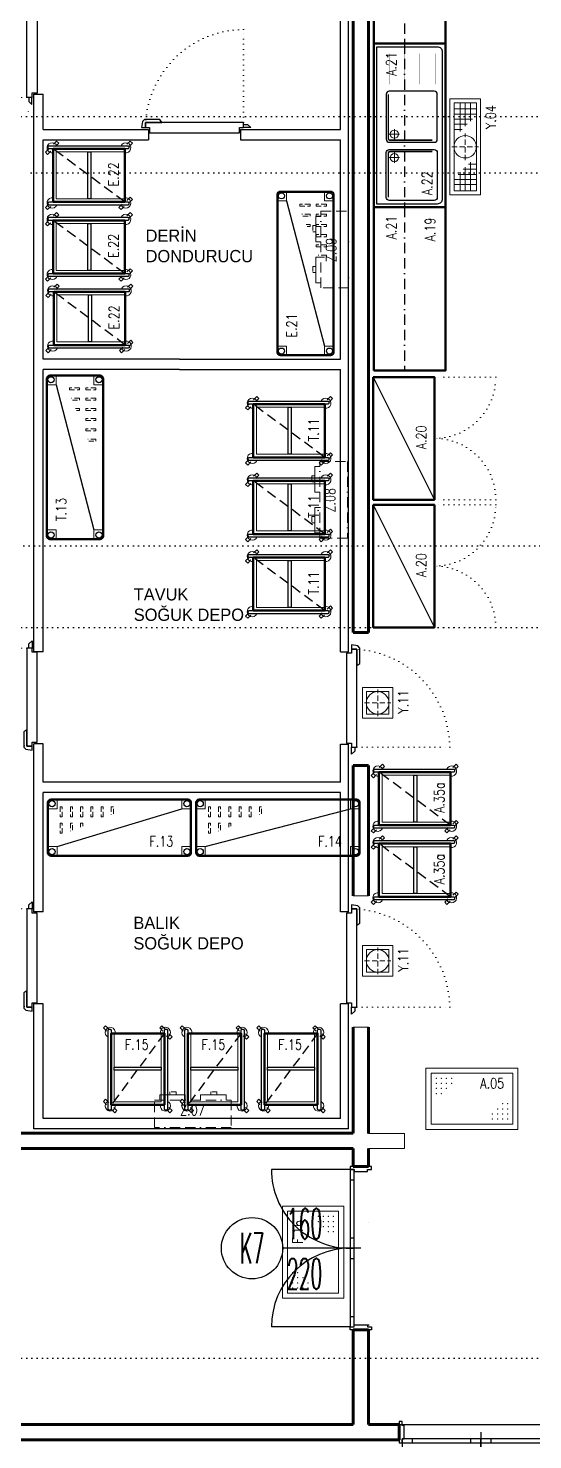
# Model space of a CAD drawing. Extents: x -228812 to 45006, y -308075 to -42938.
# Drawn here: x 31135 to 31629, y -47731 to -46350 of the extents above; entities that cross this region are included whole.
import ezdxf
from ezdxf.enums import TextEntityAlignment as Align

# ---------------------------------------------------------------- set-up
doc = ezdxf.new("R2010")
doc.units = 0
doc.header["$LTSCALE"] = 20
for name, pattern in [('BORDER', [1.75, 0.5, -0.25, 0.5, -0.25, 0, -0.25]), ('DASHED', [0.75, 0.5, -0.25]), ('DASHED2', [0.375, 0.25, -0.125]), ('DOT', [0.25, 0, -0.25]), ('HIDDEN', [0.375, 0.25, -0.125])]:
    doc.linetypes.add(name, pattern=pattern)
doc.layers.get('0').update_dxf_attribs({"linetype": 'CONTINUOUS', "lineweight": 15})
doc.layers.get('DEFPOINTS').update_dxf_attribs({"linetype": 'CONTINUOUS'})
for name, color, linetype, lineweight in [('-DWG_ANA', 7, 'CONTINUOUS', 50), ('-DWG_ANA_1', 7, 'BORDER', 25), ('-DWG_DETAY1', 7, 'CONTINUOUS', 25), ('-DWG_DETAY2', 7, 'CONTINUOUS', 15), ('-DWG_DETAY4', 7, 'DOT', 18), ('-dwg_sdepo', 7, 'BORDER', 9), ('DUVAR', 7, 'CONTINUOUS', 60), ('kapi-acilis', 43, 'DOT', 15), ('NO', 7, 'CONTINUOUS', 30), ('PLAN', 253, 'CONTINUOUS', 15), ('s-depo', 140, 'CONTINUOUS', 25), ('yerizg-a', 7, 'CONTINUOUS', 15), ('yerizg-b', 7, 'CONTINUOUS', 9)]:
    doc.layers.add(name, color=color, linetype=linetype, lineweight=lineweight)
for name, color, linetype in [('BL-A', 1, 'CONTINUOUS'), ('BL-E', 32, 'CONTINUOUS'), ('BL-F', 34, 'CONTINUOUS'), ('BL-T', 23, 'CONTINUOUS'), ('BL-Y', 144, 'CONTINUOUS'), ('BL-Z', 117, 'CONTINUOUS'), ('KAPILAR', 5, 'CONTINUOUS'), ('KIRIS', 9, 'DOT'), ('SDNO', 7, 'CONTINUOUS'), ('YAZI_BLM_1', 7, 'CONTINUOUS'), ('YRNO', 7, 'CONTINUOUS')]:
    doc.layers.add(name, color=color, linetype=linetype)
doc.styles.add('BLM_YAZI', font='stylu.ttf', dxfattribs={"width": 0.8})
doc.styles.add('OLC-50', font='romans.shx', dxfattribs={"width": 0.5, "height": 0.15})
doc.styles.add('ROMANS', font='romans.shx', dxfattribs={"width": 0.8})

# ---------------------------------------------------------------- blocks, each defined once
blk = doc.blocks.new('*U683')
at = {"color": 0}
for p, q in [((-157, 18), (-157, 95)), ((-3, 18), (-3, 95)), ((-147, 18), (-147, 14)), ((-90.1, 18), (-90.1, 14)), ((-70, 18), (-70, 14)), ((-13.1, 18), (-13.1, 14)), ((-80, 7.5), (-80, 7.5))]:
    blk.add_line(p, q, dxfattribs=at)
at = {"color": 0, "linetype": 'DOT', "ltscale": 20}
blk.add_line((-155, 0), (-5, 0), dxfattribs=at)
at = {"color": 16}
blk.add_lwpolyline([(-80, 7.5), (-80, 84)], dxfattribs=at)
at = {"color": 0, "lineweight": -3}
for points in [[(-160, 15), (-160, 18), (-157, 18), (-157, 14), (-155, 14), (-155, 1), (-157, 1), (-157, -3), (-160, -3), (-160, 0)], [(0, 15), (0, 18), (-3, 18), (-3, 14), (-5, 14), (-5, 1), (-3, 1), (-3, -3), (0, -3), (0, 0)]]:
    blk.add_lwpolyline(points, dxfattribs=at)
at = {"color": 0}
for points in [[(-157, 18), (-157, 14), (-80, 14), (-80, 18)], [(-80, 18), (-80, 14), (-3, 14), (-3, 18)]]:
    blk.add_lwpolyline(points, close=True, dxfattribs=at)
at = {"color": 16}
blk.add_circle((-80, 114), 30, dxfattribs=at)
at = {"color": 0}
for centre, start, end in [((-157, 18), 0, 90), ((-3, 18), 90, 180)]:
    blk.add_arc(centre, 77, start, end, dxfattribs=at)
at = {"color": 16, "style": 'OLC-50', "width": 0.45}
blk.add_attdef('POZ', text='', height=30, rotation=270, dxfattribs=at).set_placement((-80, 114), align=Align.MIDDLE_CENTER)
blk.add_attdef('YUK', text='', height=30, rotation=270, dxfattribs=at).set_placement((-90, 80), align=Align.TOP_LEFT)
blk.add_attdef('GEN', text='', height=30, rotation=270, dxfattribs=at).set_placement((-80, 80), align=Align.BOTTOM_LEFT)
at = {"style": 'OLC-50', "width": 0.5, "flags": 1}
for tag, p in [('KABLOK', (-188.3, -83.8)), ('KAMAHKOD', (-83.9, -83.8)), ('KAMAHNO', (-195.2, -120.6)), ('KAMAHAD', (-79.6, -120)), ('DUVKA', (-188.6, -156)), ('KARENK', (-82.6, -154.8)), ('KATIP', (-188.1, -194)), ('KASAMAL', (-83.9, -189.6)), ('KAMAL', (-188.7, -233)), ('KASARENK', (-83.5, -229)), ('MENFEZ', (-190, -268.9)), ('YANGIN', (-84.2, -266.9)), ('ACILYON', (-192.7, -303.5)), ('CEKIT', (-86.3, -303.2)), ('CARPTEK', (-195, -337.4)), ('FOTOSEL', (-86.8, -337.1)), ('PBAR', (-193.2, -371.1)), ('KONTROL', (-87, -371.1))]:
    blk.add_attdef(tag, p, '', height=30, dxfattribs=at)
blk = doc.blocks.new('ATG100')
at = {"layer": '-DWG_ANA', "color": 0, "linetype": 'Continuous'}
blk.add_lwpolyline([(0, 0), (52, 0), (52, -70), (0, -70)], close=True, dxfattribs=at)
at = {"layer": '-DWG_DETAY1', "color": 0, "linetype": 'DASHED'}
blk.add_line((0, -70), (52, 0), dxfattribs=at)
at = {"layer": '-DWG_DETAY1', "color": 0}
for points in [[(-3, -73), (-3, 4, -0.414214), (-2, 5), (-1, 5, -0.414214), (0, 4), (0, -73, -0.414214), (-1, -74), (-2, -74, -0.414214)], [(52, -73), (52, 4, -0.414214), (53, 5), (54, 5, -0.414214), (55, 4), (55, -73, -0.414214), (54, -74), (53, -74, -0.414214)]]:
    blk.add_lwpolyline(points, format="xyb", close=True, dxfattribs=at)
blk.add_lwpolyline([(3, -34), (49, -34), (49, -37), (3, -37)], close=True, dxfattribs=at)
at = {"layer": '-DWG_DETAY2', "color": 0, "linetype": 'HIDDEN'}
for points in [[(-4.4, 2.4), (-7.5, 5.5), (-5.4, 7.6), (-2.2, 4.5)], [(49.6, 2.4), (46.5, 5.5), (48.6, 7.6), (51.8, 4.5)], [(54.4, -2.4), (57.5, -5.5), (59.6, -3.4), (56.5, -0.2)], [(-4.4, -69.6), (-7.5, -66.5), (-5.4, -64.4), (-2.2, -67.5)], [(-0.6, -74.4), (2.5, -77.5), (4.6, -75.4), (1.5, -72.2)], [(54.4, -74.4), (57.5, -77.5), (59.6, -75.4), (56.5, -72.2)]]:
    blk.add_lwpolyline(points, dxfattribs=at)
at = {"layer": '-DWG_DETAY2', "color": 0}
blk.add_lwpolyline([(49, -70), (49, -3), (3, -3), (3, -70)], dxfattribs=at)
for centre, start, end in [((-1, 1), 348.463, 246.4218), ((53, 1), 293.5782, 191.537), ((-1, -71), 113.5782, 11.537), ((53, -71), 168.463, 66.4218)]:
    blk.add_arc(centre, 5, start, end, dxfattribs=at)
at = {"layer": 'NO', "linetype": 'Continuous', "style": 'ROMANS', "width": 0.8}
blk.add_attdef('NO', text='', height=10, dxfattribs=at).set_placement((27, -59), align=Align.MIDDLE)
blk = doc.blocks.new('jd-td')
at = {"layer": 'YAZI_BLM_1', "style": 'BLM_YAZI'}
for s, p in [('DERİN', (0, 20)), ('DONDURUCU', (0, 0))]:
    blk.add_text(s, height=12, dxfattribs=at).set_placement(p)
blk = doc.blocks.new('IDP166')
at = {"layer": '-DWG_ANA', "color": 0}
blk.add_lwpolyline([(3, 0), (157, 0, -0.414214), (160, -3), (160, -52, -0.414214), (157, -55), (3, -55, -0.414214), (0, -52), (0, -3, -0.414214)], format="xyb", close=True, dxfattribs=at)
at = {"layer": '-DWG_DETAY1', "color": 0}
blk.add_lwpolyline([(9, -46), (151, -9)], dxfattribs=at)
for centre in [(4, -4), (156, -4), (4, -51), (156, -51)]:
    blk.add_circle(centre, 3, dxfattribs=at)
at = {"layer": '-DWG_DETAY2', "color": 0, "linetype": 'Continuous'}
for points in [[(0, -9), (9, -9), (9, 0)], [(151, 0), (151, -9), (160, -9)], [(0, -46), (9, -46), (9, -55)], [(160, -46), (151, -46), (151, -55)]]:
    blk.add_lwpolyline(points, dxfattribs=at)
at = {"layer": '-DWG_DETAY2', "color": 0, "linetype": 'HIDDEN'}
for points in [[(12, -7), (12, -17), (14, -17), (14, -7)], [(22, -7), (22, -17), (24, -17), (24, -7)], [(32, -7), (32, -17), (34, -17), (34, -7)], [(42, -7), (42, -17), (44, -17), (44, -7)], [(52, -7), (52, -17), (54, -17), (54, -7)], [(12, -23), (12, -33), (14, -33), (14, -23)]]:
    blk.add_lwpolyline(points, close=True, dxfattribs=at)
for points in [[(64, -14), (64, -7), (62, -7), (62, -15)], [(24, -30), (24, -23), (22, -23), (22, -31)], [(34, -26), (34, -23), (32, -23), (32, -27)]]:
    blk.add_lwpolyline(points, dxfattribs=at)
at = {"layer": 'NO', "linetype": 'Continuous', "style": 'ROMANS', "width": 0.8}
blk.add_attdef('NO', text='', height=10, dxfattribs=at).set_placement((131, -41), align=Align.MIDDLE)
blk = doc.blocks.new('jd-tst')
at = {"layer": 'YAZI_BLM_1', "style": 'BLM_YAZI'}
for s, p in [('TAVUK', (0, 20)), ('SOĞUK DEPO', (0, 0))]:
    blk.add_text(s, height=12, dxfattribs=at).set_placement(p)
blk = doc.blocks.new('IDP166-K')
at = {"layer": '-DWG_ANA', "color": 0}
blk.add_lwpolyline([(3, 0), (157, 0, -0.414214), (160, -3), (160, -52, -0.414214), (157, -55), (3, -55, -0.414214), (0, -52), (0, -3, -0.414214)], format="xyb", close=True, dxfattribs=at)
at = {"layer": '-DWG_DETAY1', "color": 0}
blk.add_lwpolyline([(9, -46), (151, -9)], dxfattribs=at)
for centre in [(4, -4), (156, -4), (4, -51), (156, -51)]:
    blk.add_circle(centre, 3, dxfattribs=at)
at = {"layer": '-DWG_DETAY2', "color": 0, "linetype": 'Continuous'}
for points in [[(0, -9), (9, -9), (9, 0)], [(151, 0), (151, -9), (160, -9)], [(0, -46), (9, -46), (9, -55)], [(160, -46), (151, -46), (151, -55)]]:
    blk.add_lwpolyline(points, dxfattribs=at)
at = {"layer": '-DWG_DETAY2', "color": 0, "linetype": 'HIDDEN'}
for points in [[(12, -7), (12, -17), (14, -17), (14, -7)], [(22, -7), (22, -17), (24, -17), (24, -7)], [(32, -7), (32, -17), (34, -17), (34, -7)], [(42, -7), (42, -17), (44, -17), (44, -7)], [(52, -7), (52, -17), (54, -17), (54, -7)], [(12, -23), (12, -33), (14, -33), (14, -23)]]:
    blk.add_lwpolyline(points, close=True, dxfattribs=at)
for points in [[(64, -14), (64, -7), (62, -7), (62, -15)], [(24, -30), (24, -23), (22, -23), (22, -31)], [(34, -26), (34, -23), (32, -23), (32, -27)]]:
    blk.add_lwpolyline(points, dxfattribs=at)
at = {"layer": 'NO', "linetype": 'Continuous', "style": 'ROMANS', "width": 0.8}
blk.add_attdef('NO', text='', height=10, dxfattribs=at).set_placement((131, -41), align=Align.MIDDLE)
blk = doc.blocks.new('IDP146-K')
at = {"layer": '-DWG_ANA', "color": 0}
blk.add_lwpolyline([(3, 0), (137, 0, -0.414214), (140, -3), (140, -52, -0.414214), (137, -55), (3, -55, -0.414214), (0, -52), (0, -3, -0.414214)], format="xyb", close=True, dxfattribs=at)
at = {"layer": '-DWG_DETAY1', "color": 0}
blk.add_lwpolyline([(9, -46), (131, -9)], dxfattribs=at)
for centre in [(4, -4), (136, -4), (4, -51), (136, -51)]:
    blk.add_circle(centre, 3, dxfattribs=at)
at = {"layer": '-DWG_DETAY2', "color": 0, "linetype": 'Continuous'}
for points in [[(0, -9), (9, -9), (9, 0)], [(131, 0), (131, -9), (140, -9)], [(0, -46), (9, -46), (9, -55)], [(140, -46), (131, -46), (131, -55)]]:
    blk.add_lwpolyline(points, dxfattribs=at)
at = {"layer": '-DWG_DETAY2', "color": 0, "linetype": 'HIDDEN'}
for points in [[(12, -7), (12, -17), (14, -17), (14, -7)], [(22, -7), (22, -17), (24, -17), (24, -7)], [(32, -7), (32, -17), (34, -17), (34, -7)], [(42, -7), (42, -17), (44, -17), (44, -7)], [(52, -7), (52, -17), (54, -17), (54, -7)], [(12, -23), (12, -33), (14, -33), (14, -23)]]:
    blk.add_lwpolyline(points, close=True, dxfattribs=at)
for points in [[(64, -14), (64, -7), (62, -7), (62, -15)], [(24, -30), (24, -23), (22, -23), (22, -31)], [(34, -26), (34, -23), (32, -23), (32, -27)]]:
    blk.add_lwpolyline(points, dxfattribs=at)
at = {"layer": 'NO', "linetype": 'Continuous', "style": 'ROMANS', "width": 0.8}
blk.add_attdef('NO', text='', height=10, dxfattribs=at).set_placement((111, -41), align=Align.MIDDLE)
blk = doc.blocks.new('Y-SIFON')
at = {"layer": 'yerizg-a', "color": 0, "linetype": 'Continuous'}
blk.add_circle((0, 0), 11, dxfattribs=at)
at = {"layer": 'yerizg-b', "color": 0, "linetype": 'DASHED2'}
for points in [[(-13, 0), (13, 0)], [(0, 13), (0, -13)]]:
    blk.add_lwpolyline(points, dxfattribs=at)
blk = doc.blocks.new('1BS-YK33A')
at = {"layer": 'yerizg-a', "color": 0}
blk.add_lwpolyline([(0, 0), (30, 0), (30, -30), (0, -30)], close=True, dxfattribs=at)
at = {"layer": 'yerizg-b', "color": 0}
blk.add_lwpolyline([(4, -4), (26, -4), (26, -26), (4, -26)], close=True, dxfattribs=at)
at = {"layer": 'PLAN', "color": 0, "linetype": 'Continuous'}
blk.add_blockref('Y-SIFON', (15, -15), dxfattribs=at)
at = {"layer": 'YRNO', "linetype": 'Continuous', "style": 'ROMANS', "width": 0.8}
blk.add_attdef('YRNO', text='', height=10, dxfattribs=at).set_placement((16, -40), align=Align.MIDDLE)
blk = doc.blocks.new('jd-tsf')
at = {"layer": 'YAZI_BLM_1', "style": 'BLM_YAZI'}
for s, p in [('BALIK', (0, 20)), ('SOĞUK DEPO', (0, 0))]:
    blk.add_text(s, height=12, dxfattribs=at).set_placement(p)
blk = doc.blocks.new('1YB-E90')
at = {"layer": 'yerizg-a', "color": 0}
blk.add_lwpolyline([(0, 0), (90, 0), (90, -60), (0, -60)], close=True, dxfattribs=at)
at = {"layer": 'yerizg-b', "color": 0}
blk.add_lwpolyline([(5, -5), (85, -5), (85, -55), (5, -55)], close=True, dxfattribs=at)
at = {"layer": 'yerizg-b', "color": 0, "linetype": 'Continuous'}
for p in [(10, -10), (15, -10), (20, -10), (25, -10), (10, -15), (10, -20), (10, -25), (15, -15), (15, -20), (15, -25), (20, -15), (20, -20), (25, -15), (70, -40), (75, -35), (75, -40), (80, -35), (80, -40), (65, -45), (65, -50), (70, -45), (70, -50), (75, -45), (75, -50), (80, -45), (80, -50)]:
    blk.add_point(p, dxfattribs=at)
at = {"layer": 'NO', "linetype": 'Continuous', "style": 'ROMANS', "width": 0.8}
blk.add_attdef('NO', text='', height=10, dxfattribs=at).set_placement((25.2, -45), align=Align.MIDDLE)
blk = doc.blocks.new('E_160')
at = {"layer": '-DWG_ANA', "color": 0}
blk.add_lwpolyline([(0, -70), (0, 0), (160, 0), (160, -70)], close=True, dxfattribs=at)
at = {"layer": '-DWG_DETAY1', "color": 0}
blk.add_lwpolyline([(3, -62), (3, -3), (157, -3), (157, -62, -0.414214), (152, -67), (8, -67, -0.414214)], format="xyb", close=True, dxfattribs=at)
blk = doc.blocks.new('EK_55R')
at = {"layer": '-DWG_DETAY1', "color": 0}
blk.add_lwpolyline([(22, -7), (-22, -7, 0.414214), (-25, -10), (-25, -54, 0.414214), (-22, -57), (22, -57, 0.414214), (25, -54), (25, -10, 0.414214)], format="xyb", close=True, dxfattribs=at)
at = {"layer": '-DWG_DETAY2', "color": 0, "const_width": 1.5}
blk.add_lwpolyline([(-20, -9), (21, -9, -0.414214), (23, -11), (23, -54)], format="xyb", dxfattribs=at)
at = {"layer": '-DWG_DETAY2', "color": 0}
for points in [[(17, -10), (17, -20)], [(22, -15), (12, -15)]]:
    blk.add_lwpolyline(points, dxfattribs=at)
blk.add_circle((17, -15), 4, dxfattribs=at)
blk = doc.blocks.new('EK_55L')
at = {"layer": '-DWG_DETAY1', "color": 0}
blk.add_lwpolyline([(-22, -7), (22, -7, -0.414214), (25, -10), (25, -54, -0.414214), (22, -57), (-22, -57, -0.414214), (-25, -54), (-25, -10, -0.414214)], format="xyb", close=True, dxfattribs=at)
at = {"layer": '-DWG_DETAY2', "color": 0, "const_width": 1.5}
blk.add_lwpolyline([(20, -9), (-21, -9, 0.414214), (-23, -11), (-23, -54)], format="xyb", dxfattribs=at)
at = {"layer": '-DWG_DETAY2', "color": 0}
for points in [[(-17, -10), (-17, -20)], [(-22, -15), (-12, -15)]]:
    blk.add_lwpolyline(points, dxfattribs=at)
blk.add_circle((-17, -15), 4, dxfattribs=at)
blk = doc.blocks.new('E2N160L')
at = {"layer": '-DWG_DETAY1', "color": 0, "const_width": 0.1}
for points in [[(120, -15), (150, -15, -0.552285)], [(120, -20), (150, -20, -0.552285)], [(120, -25), (150, -25, -0.552285)], [(120, -30), (150, -30, -0.552285)], [(120, -35), (150, -35, -0.552285)], [(120, -40), (150, -40, -0.552285)], [(120, -45), (150, -45, -0.552285)], [(120, -50), (150, -50, -0.552285)], [(120, -55), (150, -55, -0.552285)], [(120, -60), (150, -60, -0.552285)]]:
    blk.add_lwpolyline(points, format="xyb", dxfattribs=at)
at = {"layer": '-DWG_DETAY1', "color": 0, "linetype": 'Continuous'}
for name, p, rotation in [('EK_55L', (63.4, -37.1), 270), ('EK_55R', (56.4, -37.1), 90)]:
    blk.add_blockref(name, p, dxfattribs=dict(at, rotation=rotation))
at = {"layer": 'PLAN', "color": 0, "linetype": 'Continuous'}
blk.add_blockref('E_160', (0, 0), dxfattribs=at)
at = {"layer": 'NO', "linetype": 'Continuous', "style": 'ROMANS', "width": 0.8}
blk.add_attdef('NO', text='', height=10, dxfattribs=at).set_placement((23.3, -52.1), align=Align.MIDDLE)
blk = doc.blocks.new('RRN163')
at = {"layer": '-DWG_ANA_1', "color": 0}
blk.add_lwpolyline([(0, -30), (0, 0), (160, 0), (160, -30)], close=True, dxfattribs=at)
at = {"layer": 'NO', "linetype": 'Continuous', "style": 'ROMANS', "width": 0.8}
blk.add_attdef('NO', text='', height=10, dxfattribs=at).set_placement((140, -17), align=Align.MIDDLE)
blk = doc.blocks.new('RMD126')
at = {"layer": '-DWG_ANA', "color": 0}
blk.add_lwpolyline([(120, 0), (120, -60), (0, -60), (0, 0), (120, 0)], dxfattribs=at)
at = {"layer": '-DWG_DETAY1', "color": 0}
blk.add_lwpolyline([(120, 0), (0, -60)], dxfattribs=at)
at = {"layer": '-DWG_DETAY4', "color": 0}
for points in [[(0, -120), (0, -60)], [(120, -120), (120, -60)]]:
    blk.add_lwpolyline(points, dxfattribs=at)
for centre, start, end in [((0, -60), 270, 0), ((120, -60), 180, 270)]:
    blk.add_arc(centre, 60, start, end, dxfattribs=at)
at = {"layer": 'NO', "linetype": 'Continuous', "style": 'ROMANS', "width": 0.8}
blk.add_attdef('NO', text='', height=10, dxfattribs=at).set_placement((61, -47), align=Align.MIDDLE)
blk = doc.blocks.new('TCN160-S')
at = {"layer": '-DWG_ANA', "color": 0}
blk.add_lwpolyline([(0, 0), (160, 0), (160, -70), (0, -70)], close=True, dxfattribs=at)
at = {"layer": 'NO', "linetype": 'Continuous', "style": 'ROMANS', "width": 0.8}
blk.add_attdef('NO', text='', height=10, dxfattribs=at).set_placement((138, -55), align=Align.MIDDLE)
blk = doc.blocks.new('1BS-SYK39A')
at = {"layer": 'yerizg-a', "color": 0}
blk.add_lwpolyline([(0, 0), (94, 0), (94, -30), (0, -30)], close=True, dxfattribs=at)
at = {"layer": 'yerizg-b', "color": 0}
for p, q in [((4, -10), (22, -10)), ((10, -26), (10, -4)), ((15, -4), (15, -26)), ((20, -26), (20, -8)), ((25, -26), (25, -13)), ((90, -10), (62, -10)), ((64, -4), (64, -12)), ((69, -4), (69, -17)), ((74, -4), (74, -22)), ((79, -26), (79, -4)), ((84, -4), (84, -26)), ((4, -15), (27, -15)), ((4, -20), (32, -20)), ((30, -26), (30, -18)), ((90, -15), (67, -15)), ((90, -20), (72, -20))]:
    blk.add_line(p, q, dxfattribs=at)
blk.add_lwpolyline([(4, -4), (90, -4), (90, -26), (4, -26)], close=True, dxfattribs=at)
at = {"layer": 'PLAN', "color": 0, "linetype": 'Continuous'}
blk.add_blockref('Y-SIFON', (47, -15), dxfattribs=at)
at = {"layer": 'YRNO', "linetype": 'Continuous', "style": 'ROMANS', "width": 0.8}
blk.add_attdef('YRNO', text='', height=10, dxfattribs=at).set_placement((76, -40), align=Align.MIDDLE)
blk = doc.blocks.new('J-KS09l')
at = {"layer": 'kapi-acilis', "linetype": 'DOT'}
blk.add_lwpolyline([(-3, 11), (-3, 107)], dxfattribs=at)
blk.add_arc((-4.2, 9.8), 97.2, 0.6814, 89.3186, dxfattribs=at)
at = {"layer": 's-depo', "linetype": 'Continuous'}
for points in [[(-3, 14), (-7, 14), (-10, 11), (-3, 11)], [(1, 11), (-3, 11), (-3, 16), (93, 16), (93, 11), (89, 11), (89, 6), (1, 6), (1, 11)], [(77, 16), (79, 19), (94, 19), (96, 17), (97, 11), (93, 11), (93, 16)]]:
    blk.add_lwpolyline(points, close=True, dxfattribs=at)
blk = doc.blocks.new('J-KS09r')
at = {"layer": 'kapi-acilis', "linetype": 'DOT'}
blk.add_lwpolyline([(3, 11), (3, 107)], dxfattribs=at)
blk.add_arc((4.2, 9.8), 97.2, 90.6814, 179.3186, dxfattribs=at)
at = {"layer": 's-depo', "linetype": 'Continuous'}
for points in [[(-77, 16), (-79, 19), (-94, 19), (-96, 17), (-97, 11), (-93, 11), (-93, 16)], [(-1, 11), (3, 11), (3, 16), (-93, 16), (-93, 11), (-89, 11), (-89, 6), (-1, 6), (-1, 11)], [(3, 14), (7, 14), (10, 11), (3, 11)]]:
    blk.add_lwpolyline(points, close=True, dxfattribs=at)
blk = doc.blocks.new('1br-pc1nh')
at = {"layer": '-dwg_sdepo', "color": 0, "lineweight": 0}
blk.add_lwpolyline([(75, -27), (0, -27), (0, 0), (75, 0)], close=True, dxfattribs=at)
for points in [[(5, -27), (5, -32), (30, -32), (30, -27)], [(45, -27), (45, -32), (70, -32), (70, -27)], [(22.9, -32), (12.9, -32)]]:
    blk.add_lwpolyline(points, dxfattribs=at)
at = {"layer": '-dwg_sdepo', "color": 0, "linetype": 'DASHED2'}
for points in [[(14, -32), (14, -35), (20, -35), (20, -32)], [(54, -32), (54, -35), (60, -35), (60, -32)]]:
    blk.add_lwpolyline(points, close=True, dxfattribs=at)
at = {"layer": 'SDNO', "linetype": 'Continuous', "style": 'ROMANS', "width": 0.8}
blk.add_attdef('SDNO', text='', height=10, dxfattribs=at).set_placement((38, -17), align=Align.MIDDLE)

msp = doc.modelspace()

# ---------------------------------------------------------------- linework, layer by layer
at = {"linetype": 'Continuous'}
for p, q in [((31452.874, -47199.207), (31467.874, -47199.207)), ((31452.874, -47327.559), (31467.874, -47327.559)), ((31467.874, -47431.699), (31503.113, -47431.699)), ((31503.113, -47431.699), (31503.113, -47446.443)), ((31467.874, -47446.443), (31503.113, -47446.443))]:
    msp.add_line(p, q, dxfattribs=at)
at = {"layer": 'DEFPOINTS', "linetype": 'Continuous'}
for p, q in [((31467.874, -45206.5), (31467.874, -46941.403)), ((31134.874, -46431.012, 0), (31134.874, -46431.5, 0)), ((31467.874, -47071.5), (31467.874, -47199.207)), ((31467.874, -47716.5), (31667.874, -47716.5))]:
    msp.add_line(p, q, dxfattribs=at)
msp.add_lwpolyline([(31467.874, -47071.5), (31467.874, -47199.207)], dxfattribs=at)
at = {"layer": 'DUVAR', "color": 2}
for p, q in [((31467.874, -46941.403, 0), (31467.874, -46001.5)), ((31452.874, -46941.403, 0), (31452.874, -46036.5, 0)), ((31452.874, -46941.403), (31467.874, -46941.403)), ((31452.874, -47199.207, 0), (31452.874, -47071.5, 0)), ((31452.874, -47071.5, 0), (31467.874, -47071.5, 0)), ((31467.874, -47199.207, 0), (31467.874, -47071.5, 0)), ((31452.874, -47431.5, 0), (31452.874, -47327.559, 0)), ((31467.874, -47431.699, 0), (31467.874, -47327.559, 0)), ((31467.874, -47464, 0), (31467.874, -47446.443, 0)), ((31452.874, -47464, 0), (31467.874, -47464, 0)), ((31452.874, -47624, 0), (31467.874, -47624, 0))]:
    msp.add_line(p, q, dxfattribs=at)
at = {"layer": 'DUVAR', "color": 2, "ltscale": 0.5}
for p, q in [((31452.874, -47431.5, 0), (30512.874, -47431.5)), ((31452.874, -47446.5, 0), (30497.874, -47446.5, 0)), ((31452.874, -47464, 0), (31452.874, -47446.5, 0)), ((31452.874, -47716.5, 0), (31452.874, -47624, 0)), ((31467.874, -47716.5, 0), (31467.874, -47624, 0))]:
    msp.add_line(p, q, dxfattribs=at)
at = {"layer": 'DUVAR', "color": 2}
for points in [[(31452.874, -47716.5), (30882.874, -47716.5)], [(31497.874, -47716.5), (31497.874, -47731.5), (31112.874, -47731.5)], [(31497.874, -47716.5), (31467.874, -47716.5)]]:
    msp.add_lwpolyline(points, dxfattribs=at)
at = {"layer": 'KAPILAR', "color": 5, "elevation": 0}
msp.add_lwpolyline([(31134.874, -46431.012), (31134.874, -46431.5)], dxfattribs=at)
at = {"layer": 'KIRIS', "color": 251}
for p, q in [((31117.874, -46436.5), (31672.874, -46436.5)), ((31137.874, -46491.5), (31692.874, -46491.5)), ((31089.911, -46856.5), (31644.911, -46856.5)), ((31112.874, -46936.5), (31667.874, -46936.5)), ((31107.874, -47651.5), (31667.874, -47651.5))]:
    msp.add_line(p, q, dxfattribs=at)
at = {"layer": 's-depo'}
for p, q in [((31448.34, -46960.345), (31448.34, -46040.025)), ((31440.34, -46449.078), (31440.34, -46050.025)), ((31140.212, -46414.607), (31149.581, -46414.607)), ((31140.212, -46960.326, 0), (31140.212, -46414.607, 0)), ((31149.581, -46449.078), (31149.581, -46414.607)), ((31149.581, -46449.078), (31252.563, -46449.078)), ((31149.581, -46459.078), (31252.563, -46459.078)), ((31149.581, -46673.826), (31149.581, -46459.078)), ((31342.563, -46449.078), (31440.34, -46449.078)), ((31342.563, -46459.078), (31440.34, -46459.078)), ((31440.34, -46673.826), (31440.34, -46459.078)), ((31282.823, -46673.826), (31149.581, -46673.826)), ((31282.823, -46673.826), (31440.34, -46673.826)), ((31282.823, -46683.826), (31149.581, -46683.826)), ((31149.581, -46693.826), (31149.581, -46683.826)), ((31149.581, -46960.326), (31149.581, -46683.826)), ((31282.823, -46683.826), (31440.34, -46683.826)), ((31440.34, -46693.826), (31440.34, -46683.826)), ((31440.34, -46960.345), (31440.34, -46683.826)), ((31149.581, -46960.326, 0), (31140.212, -46960.326, 0)), ((31149.581, -47050.326, 0), (31140.212, -47050.326, 0)), ((31140.212, -47214.943, 0), (31140.212, -47050.326, 0)), ((31149.581, -47087.847), (31149.581, -47050.326)), ((31440.34, -47087.847), (31440.34, -47050.566)), ((31448.34, -47214.943), (31448.34, -47050.566)), ((31440.34, -47087.847, 0), (31149.581, -47087.847, 0)), ((31149.581, -47107.974), (31149.581, -47097.847)), ((31440.34, -47097.847, 0), (31149.581, -47097.847, 0)), ((31149.581, -47214.943), (31149.581, -47097.847)), ((31440.34, -47107.974), (31440.34, -47097.847)), ((31440.34, -47214.943), (31440.34, -47097.847)), ((31149.581, -47214.943, 0), (31140.212, -47214.943, 0)), ((31448.34, -47214.943, 0), (31440.34, -47214.943, 0)), ((31140.212, -47427.102, 0), (31140.212, -47304.943, 0)), ((31149.581, -47304.943, 0), (31140.212, -47304.943, 0)), ((31149.581, -47417.102), (31149.581, -47304.943)), ((31440.34, -47417.102), (31440.34, -47304.943)), ((31448.34, -47304.943, 0), (31440.34, -47304.943, 0)), ((31448.34, -47427.102), (31448.34, -47304.943)), ((31448.34, -47427.102, 0), (31140.212, -47427.102, 0)), ((31440.34, -47417.102, 0), (31149.581, -47417.102, 0))]:
    msp.add_line(p, q, dxfattribs=at)
at = {"layer": 's-depo', "linetype": 'Continuous'}
for p, q in [((31252.563, -46449.078), (31252.563, -46459.078)), ((31342.563, -46449.078), (31342.563, -46459.078)), ((31440.34, -46960.345), (31448.34, -46960.345)), ((31440.34, -47050.566), (31448.34, -47050.566))]:
    msp.add_line(p, q, dxfattribs=at)

# ---------------------------------------------------------------- block references
at = {"linetype": 'Continuous'}
for name, p, rotation in [('J-KS09l', (31149.517, -46414.607), 90), ('J-KS09r', (31149.581, -46959.612), 90), ('J-KS09r', (31440.34, -47050.566), 270), ('J-KS09r', (31149.581, -47214.943, 0), 90), ('J-KS09r', (31440.344, -47304.943, 0), 270)]:
    msp.add_blockref(name, p, dxfattribs=dict(at, rotation=rotation))
for name, p in [('J-KS09r', (31342.563, -46458.252)), ('jd-td', (31249.728, -46578.991)), ('jd-tst', (31238.113, -46930)), ('jd-tsf', (31237.807, -47251.587))]:
    msp.add_blockref(name, p, dxfattribs=at)
at = {"layer": 'BL-A', "linetype": 'Continuous', "rotation": 90}
for name, p, values in [('RRN163', (31473.113, -46365), {'NO': 'A.21'}), ('TCN160-S', (31473.113, -46365), {'NO': 'A.19'}), ('E2N160L', (31473.113, -46525), {'NO': 'A.22'}), ('RRN163', (31473.113, -46525), {'NO': 'A.21'}), ('RRN163', (31473.113, -46685), {'NO': 'A.21'}), ('TCN160-S', (31473.113, -46685), {'NO': 'A.19'}), ('RMD126', (31472.456, -46811.454), {'NO': 'A.20'}), ('RMD126', (31472.456, -46936.454), {'NO': 'A.20'}), ('ATG100', (31478.113, -47130), {'NO': 'A.35a'}), ('ATG100', (31478.113, -47200), {'NO': 'A.35a'})]:
    msp.add_blockref(name, p, dxfattribs=at).add_auto_attribs(values)
at = {"layer": 'BL-A', "linetype": 'Continuous'}
ref = msp.add_blockref('1YB-E90', (31614.131, -47427.668), dxfattribs=dict(at, rotation=180))
ref.add_attrib('NO', 'A.05', dxfattribs={"layer": 'NO', "linetype": 'Continuous', "height": 10, "style": 'ROMANS', "width": 0.8}).set_placement((31588.927, -47382.668), align=Align.MIDDLE)
at = {"layer": 'BL-E', "linetype": 'Continuous', "rotation": 90}
for p in [(31159.273, -46520), (31159.273, -46590), (31159.793, -46660)]:
    msp.add_blockref('ATG100', p, dxfattribs=at).add_auto_attribs({'NO': 'E.22'})
at = {"layer": 'BL-E', "linetype": 'Continuous'}
ref = msp.add_blockref('IDP166-K', (31433.705, -46510), dxfattribs=dict(at, rotation=270))
ref.add_attrib('NO', 'E.21', dxfattribs={"layer": 'NO', "linetype": 'Continuous', "height": 10, "rotation": 90, "style": 'ROMANS', "width": 0.8}).set_placement((31392.705, -46641), align=Align.MIDDLE)
at = {"layer": 'BL-F', "linetype": 'Continuous'}
for name, p, values in [('IDP146-K', (31154.155, -47104.873), {'NO': 'F.13'}), ('IDP166-K', (31299.155, -47104.873), {'NO': 'F.14'})]:
    msp.add_blockref(name, p, dxfattribs=at).add_auto_attribs(values)
ref = msp.add_blockref('ATG100', (31268.113, -47403.768), dxfattribs=dict(at, rotation=180))
ref.add_attrib('NO', 'F.15', dxfattribs={"layer": 'NO', "linetype": 'Continuous', "height": 10, "style": 'ROMANS', "width": 0.8}).set_placement((31241.113, -47344.768), align=Align.MIDDLE)
ref = msp.add_blockref('ATG100', (31343.113, -47403.768), dxfattribs=dict(at, rotation=180))
ref.add_attrib('NO', 'F.15', dxfattribs={"layer": 'NO', "linetype": 'Continuous', "height": 10, "style": 'ROMANS', "width": 0.8}).set_placement((31316.113, -47344.768), align=Align.MIDDLE)
ref = msp.add_blockref('ATG100', (31418.113, -47403.768), dxfattribs=dict(at, rotation=180))
ref.add_attrib('NO', 'F.15', dxfattribs={"layer": 'NO', "linetype": 'Continuous', "height": 10, "style": 'ROMANS', "width": 0.8}).set_placement((31391.113, -47344.768), align=Align.MIDDLE)
ref = msp.add_blockref('1YB-E90', (31443.611, -47502.902), dxfattribs=dict(at, rotation=270))
ref.add_attrib('NO', 'F.16', dxfattribs={"layer": 'NO', "linetype": 'Continuous', "height": 10, "rotation": 90, "style": 'ROMANS', "width": 0.8}).set_placement((31398.611, -47528.106), align=Align.MIDDLE)
at = {"layer": 'BL-T', "linetype": 'Continuous'}
ref = msp.add_blockref('IDP166', (31208.113, -46690), dxfattribs=dict(at, rotation=270))
ref.add_attrib('NO', 'T.13', dxfattribs={"layer": 'NO', "linetype": 'Continuous', "height": 10, "rotation": 90, "style": 'ROMANS', "width": 0.8}).set_placement((31167.113, -46821), align=Align.MIDDLE)
at = {"layer": 'BL-T', "linetype": 'Continuous', "rotation": 90}
for p in [(31355.15, -46770), (31355.15, -46845), (31355.15, -46920)]:
    msp.add_blockref('ATG100', p, dxfattribs=at).add_auto_attribs({'NO': 'T.11'})
at = {"layer": 'BL-Y', "linetype": 'Continuous'}
for name, p, rotation, values in [('1BS-SYK39A', (31547.57, -46512.965), 89.99999999999999, {'YRNO': 'Y.04'}), ('1BS-YK33A', (31461.842, -47025.204), 90, {'YRNO': 'Y.11'}), ('1BS-YK33A', (31461.842, -47277.722), 90, {'YRNO': 'Y.11'})]:
    msp.add_blockref(name, p, dxfattribs=dict(at, rotation=rotation)).add_auto_attribs(values)
at = {"layer": 'BL-Z', "linetype": 'Continuous'}
ref = msp.add_blockref('1br-pc1nh', (31448.366, -46529.085), dxfattribs=dict(at, rotation=270))
ref.add_attrib('SDNO', 'Z.09', dxfattribs={"layer": 'SDNO', "linetype": 'Continuous', "height": 10, "rotation": 90, "style": 'ROMANS', "width": 0.8}).set_placement((31431.366, -46567.085), align=Align.MIDDLE)
ref = msp.add_blockref('1br-pc1nh', (31447.269, -46773.974), dxfattribs=dict(at, rotation=270))
ref.add_attrib('SDNO', 'Z.08', dxfattribs={"layer": 'SDNO', "linetype": 'Continuous', "height": 10, "rotation": 90, "style": 'ROMANS', "width": 0.8}).set_placement((31430.269, -46811.974), align=Align.MIDDLE)
ref = msp.add_blockref('1br-pc1nh', (31333.597, -47426.008), dxfattribs=dict(at, rotation=180))
ref.add_attrib('SDNO', 'Z.07', dxfattribs={"layer": 'SDNO', "linetype": 'Continuous', "height": 10, "style": 'ROMANS', "width": 0.8}).set_placement((31295.597, -47409.008), align=Align.MIDDLE)
at = {"layer": 'KAPILAR', "color": 5}
for p, rotation in [((31467.874, -47464, 0), 89.99999999999999), ((31497.874, -47716.5), 180)]:
    msp.add_blockref('*U683', p, dxfattribs=dict(at, rotation=rotation)).add_auto_attribs({'POZ': 'K7', 'GEN': '160', 'YUK': '220'})

doc.saveas('drawing.dxf')
